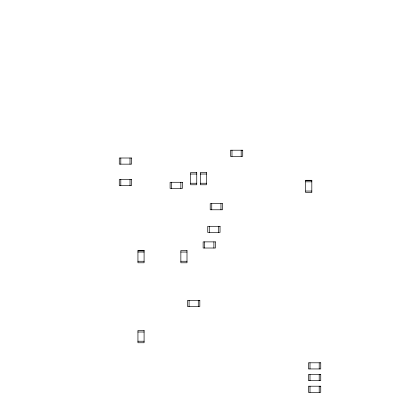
<?xml version="1.0" encoding="UTF-8"?>
<svg xmlns="http://www.w3.org/2000/svg" width="413" height="413" viewBox="0 0 413 413"><rect width="100%" height="100%" fill="white"/><g stroke="black" fill="none" stroke-linecap="round" stroke-linejoin="round"><path stroke-width="0.62" d="M190.605 174.028L196.748 174.028M200.357 174.028L206.5 174.028M305.682 180.677L311.82 180.677M305.682 181.828L311.82 181.828M190.605 183.243L196.748 183.243M200.357 183.243L206.5 183.243M305.682 191.043L311.82 191.043M137.942 250.892L144.085 250.892M137.942 252.044L144.085 252.044M180.853 252.044L186.996 252.044M137.942 261.259L144.085 261.259M180.853 261.259L186.996 261.259M137.942 332.011L144.085 332.011M137.942 341.226L144.085 341.226M319.208 362.8L319.208 368.943M319.208 374.503L319.208 380.647M319.208 386.207L319.208 392.35M309.993 362.8L309.993 368.943M309.993 374.503L309.993 380.647M309.993 386.207L309.993 392.35M241.192 150.208L241.192 156.351M231.977 150.208L231.977 156.351M220.96 203.635L220.96 209.778M218.492 226.303L218.492 232.447M213.888 241.879L213.888 248.017M211.745 203.635L211.745 209.778M209.277 226.303L209.277 232.447M204.672 241.879L204.672 248.017M198.281 300.39L198.281 306.534M189.071 300.39L189.071 306.534M180.853 182.283L180.853 188.426M171.638 182.283L171.638 188.426M130.018 158.009L130.018 164.152M130.018 179.464L130.018 185.607M120.802 158.009L120.802 164.152M120.802 179.464L120.802 185.607M242.73 150.208L230.444 150.208L230.444 156.351L242.73 156.351L242.73 150.208M131.556 158.009L119.269 158.009L119.269 164.152L131.556 164.152L131.556 158.009M196.748 172.489L190.605 172.489L190.605 184.776L196.748 184.776L196.748 172.489M206.5 172.489L200.357 172.489L200.357 184.776L206.5 184.776L206.5 172.489M131.556 179.464L119.269 179.464L119.269 185.607L131.556 185.607L131.556 179.464M311.82 180.29L305.682 180.29L305.682 192.577L311.82 192.577L311.82 180.29M182.391 182.283L170.104 182.283L170.104 188.426L182.391 188.426L182.391 182.283M222.493 203.635L210.207 203.635L210.207 209.778L222.493 209.778L222.493 203.635M220.031 226.303L207.744 226.303L207.744 232.447L220.031 232.447L220.031 226.303M215.421 241.879L203.139 241.879L203.139 248.017L215.421 248.017L215.421 241.879M144.085 250.505L137.942 250.505L137.942 262.792L144.085 262.792L144.085 250.505M186.996 250.505L180.853 250.505L180.853 262.792L186.996 262.792L186.996 250.505M199.82 300.39L187.533 300.39L187.533 306.534L199.82 306.534L199.82 300.39M144.085 330.472L137.942 330.472L137.942 342.759L144.085 342.759L144.085 330.472M320.746 362.8L308.459 362.8L308.459 368.943L320.746 368.943L320.746 362.8M320.746 374.503L308.459 374.503L308.459 380.647L320.746 380.647L320.746 374.503M320.746 386.207L308.459 386.207L308.459 392.35L320.746 392.35L320.746 386.207"/></g></svg>
